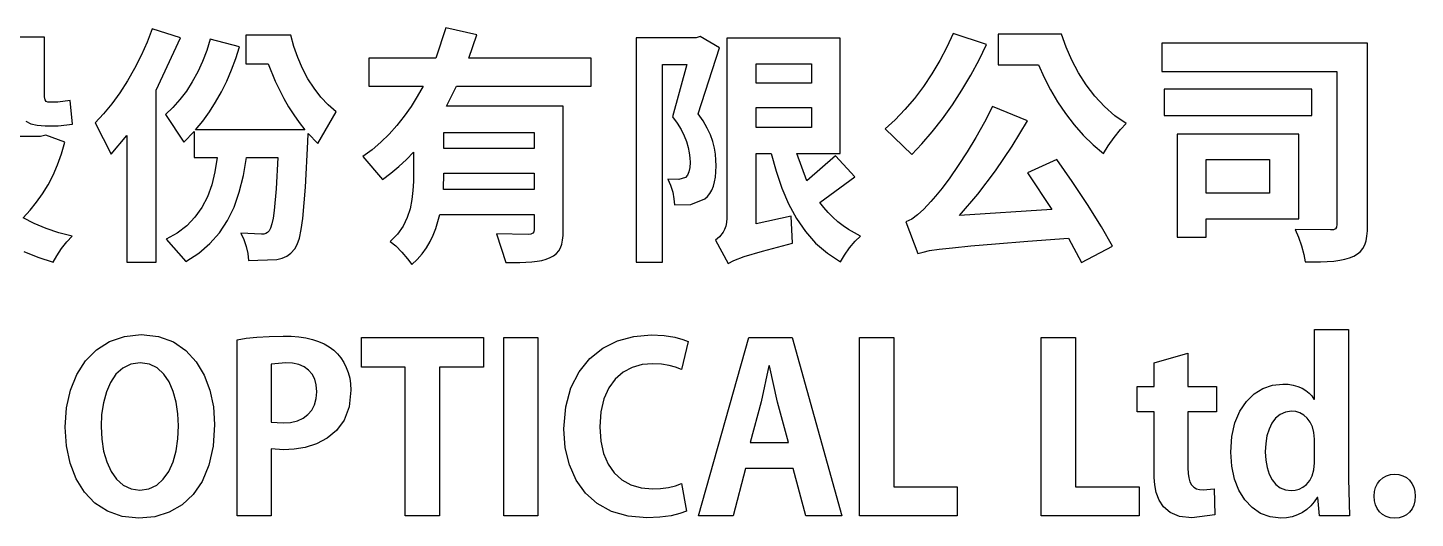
# Model space of a CAD drawing. Extents: x -180 to 158, y -77 to 92.
# Drawn here: x -120.84 to -85.5, y -76.12 to -63.65 of the extents above; entities that cross this region are included whole.
import ezdxf

# ---------------------------------------------------------------- set-up
doc = ezdxf.new("R2010")
doc.units = 0
doc.layers.add('LAYER_1', color=7, linetype='CONTINUOUS')

msp = doc.modelspace()

# ---------------------------------------------------------------- linework, layer by layer
at = {"layer": 'LAYER_1', "color": 250}
for points in [[(-120.889, -66.0253), (-120.7616, -66.089), (-120.5972, -66.1263), (-120.3916, -66.1385), (-120.0657, -66.1385), (-119.7014, -66.1002), (-119.7589, -65.493), (-120.0721, -65.5378), (-120.3213, -65.5378), (-120.3676, -65.5239), (-120.3948, -65.4795), (-120.4076, -65.4003), (-120.4108, -65.2821), (-120.4108, -63.8825), (-122.5582, -63.8825)], [(-120.9333, -69.3372), (-120.5772, -69.4856), (-120.1935, -69.6088), (-120.0979, -69.4448), (-119.9747, -69.2653), (-119.8394, -69.093), (-119.7078, -68.9506), (-120.0455, -68.8596), (-120.3669, -68.75), (-120.6704, -68.6225), (-120.954, -68.4776), (-120.7774, -68.2891), (-120.6121, -68.0873), (-120.4588, -67.8715), (-120.3181, -67.6412), (-120.1906, -67.3956), (-120.0769, -67.134), (-119.9775, -66.8558), (-119.8931, -66.5603), (-120.3725, -66.3814), (-120.3725, -66.3814), (-120.5131, -66.4133), (-123.1142, -66.4133)]]:
    msp.add_lwpolyline(points, dxfattribs=at)
for points in [[(-117.6665, -63.6716), (-117.7972, -64.0134), (-117.9481, -64.3507), (-118.1163, -64.6799), (-118.2992, -64.9969), (-118.494, -65.2981), (-118.6982, -65.5796), (-118.9089, -65.8376), (-119.1236, -66.0682), (-118.7146, -66.8607), (-118.312, -66.3878), (-118.312, -69.6088), (-117.5642, -69.6088), (-117.5642, -65.231), (-116.9507, -63.9017), (-117.6665, -63.6716)], [(-115.2826, -63.8378), (-115.2826, -64.5663), (-114.7138, -64.5663), (-114.5348, -65.0086), (-114.3168, -65.4443), (-114.1945, -65.6554), (-114.064, -65.8596), (-113.9259, -66.0554), (-113.7807, -66.2408), (-116.5608, -66.2408), (-116.3812, -66.023), (-116.2117, -65.7881), (-116.053, -65.5381), (-115.9058, -65.2749), (-115.7704, -65.0007), (-115.6477, -64.7174), (-115.5382, -64.4271), (-115.4424, -64.1317), (-116.1901, -63.94), (-116.2801, -64.2242), (-116.3867, -64.5001), (-116.5091, -64.7654), (-116.6463, -65.0177), (-116.7976, -65.2547), (-116.9621, -65.4741), (-117.1391, -65.6736), (-117.3277, -65.8509), (-116.8612, -66.5539), (-116.5992, -66.2855), (-116.5992, -66.9438), (-116.0112, -66.9438), (-116.0688, -67.3075), (-116.152, -67.6414), (-116.2631, -67.9457), (-116.4042, -68.2204), (-116.5778, -68.4658), (-116.7859, -68.682), (-117.0309, -68.8691), (-117.315, -69.0273), (-116.8101, -69.5897), (-116.4828, -69.3782), (-116.1991, -69.1358), (-115.9565, -68.8609), (-115.7524, -68.5519), (-115.5842, -68.2073), (-115.4494, -67.8255), (-115.3454, -67.4048), (-115.2698, -66.9438), (-114.4646, -66.9438), (-114.5094, -67.7422), (-114.5597, -68.2939), (-114.5877, -68.4891), (-114.6183, -68.637), (-114.6517, -68.7424), (-114.6883, -68.81), (-114.7309, -68.8536), (-114.7754, -68.8811), (-114.8258, -68.8953), (-114.8864, -68.8994), (-115.4104, -68.8739), (-115.3363, -69.0303), (-115.2778, -69.2094), (-115.2361, -69.3933), (-115.2123, -69.5641), (-114.4965, -69.5385), (-114.3617, -69.5083), (-114.2425, -69.4595), (-114.1352, -69.3831), (-114.0364, -69.2701), (-113.972, -69.1607), (-113.917, -69.0002), (-113.87, -68.7811), (-113.8294, -68.496), (-113.7622, -67.6982), (-113.704, -66.5475), (-113.6977, -66.3366), (-113.4484, -66.5923), (-112.9819, -65.7806), (-113.1839, -65.6093), (-113.372, -65.4096), (-113.5451, -65.1855), (-113.7017, -64.941), (-113.8406, -64.68), (-113.9606, -64.4065), (-114.0603, -64.1244), (-114.1386, -63.8378), (-115.2826, -63.8378)], [(-106.486, -65.1351), (-106.486, -64.4193), (-109.6048, -64.4193), (-109.4003, -63.825), (-110.1864, -63.646), (-110.442, -64.4193), (-112.1548, -64.4193), (-112.1548, -65.1351), (-110.768, -65.1351), (-110.9157, -65.3978), (-111.0759, -65.6528), (-111.2488, -65.8981), (-111.4342, -66.1321), (-111.6322, -66.3529), (-111.8428, -66.5587), (-112.066, -66.7477), (-112.3018, -66.9182), (-111.8033, -67.5062), (-111.5896, -67.347), (-111.3879, -67.1771), (-111.1958, -66.9975), (-111.0108, -66.8096), (-111.0108, -67.3272), (-111.0138, -67.5537), (-111.0264, -67.7852), (-111.054, -68.0181), (-111.1019, -68.2491), (-111.1756, -68.4747), (-111.2805, -68.6915), (-111.4219, -68.896), (-111.6052, -69.0848), (-111.4663, -69.1963), (-111.3088, -69.354), (-111.1621, -69.5225), (-111.0556, -69.6664), (-110.9158, -69.5378), (-110.7928, -69.3976), (-110.6856, -69.2471), (-110.593, -69.088), (-110.5139, -68.9217), (-110.4471, -68.7496), (-110.3916, -68.5734), (-110.3462, -68.3945), (-107.9432, -68.3945), (-107.9432, -68.778), (-107.9509, -68.8348), (-107.9759, -68.8731), (-108.0213, -68.8957), (-108.0901, -68.9058), (-108.8954, -68.8867), (-108.6653, -69.6216), (-108.3052, -69.6187), (-107.9991, -69.6032), (-107.8651, -69.5876), (-107.7432, -69.565), (-107.6331, -69.5341), (-107.5341, -69.4938), (-107.4446, -69.4463), (-107.3716, -69.3895), (-107.3138, -69.3223), (-107.2697, -69.2438), (-107.2379, -69.153), (-107.2169, -69.0489), (-107.2053, -68.9307), (-107.2018, -68.7972), (-107.2018, -65.64), (-110.1736, -65.64), (-109.918, -65.1351), (-106.486, -65.1351)], [(-103.7161, -63.8697), (-103.8184, -63.9017), (-105.3394, -63.9017), (-105.3394, -69.6088), (-104.6747, -69.6088), (-104.6747, -64.5791), (-104.0548, -64.5791), (-104.4191, -65.9084), (-104.2953, -66.0743), (-104.1955, -66.2359), (-104.1174, -66.3925), (-104.0588, -66.5435), (-104.0172, -66.6883), (-103.9904, -66.826), (-103.976, -66.9562), (-103.9717, -67.078), (-103.9789, -67.2043), (-104.0005, -67.312), (-104.0365, -67.397), (-104.0868, -67.4551), (-104.2593, -67.5062), (-104.5341, -67.4998), (-104.465, -67.6538), (-104.4127, -67.8257), (-104.3796, -67.9977), (-104.368, -68.1517), (-103.9526, -68.1389), (-103.5947, -67.9983), (-103.5236, -67.9351), (-103.4635, -67.8603), (-103.4138, -67.7738), (-103.3742, -67.6756), (-103.3442, -67.5653), (-103.3233, -67.4429), (-103.3111, -67.3082), (-103.3071, -67.1611), (-103.3111, -67.0162), (-103.3251, -66.8644), (-103.3516, -66.7062), (-103.3934, -66.542), (-103.4531, -66.372), (-103.5336, -66.1968), (-103.6374, -66.0166), (-103.7672, -65.8318), (-103.2176, -64.1573), (-103.7161, -63.8697)], [(-100.265, -66.9054), (-100.9935, -67.5382), (-101.2492, -66.8415), (-100.1435, -66.8415), (-100.1435, -63.9081), (-103.0323, -63.9081), (-103.0323, -68.4904), (-103.0394, -68.5971), (-103.0594, -68.6923), (-103.0899, -68.7764), (-103.1289, -68.8499), (-103.2237, -68.9667), (-103.3262, -69.0464), (-103.0003, -69.6408), (-102.8552, -69.5654), (-102.5921, -69.469), (-102.1241, -69.3307), (-101.3642, -69.1295), (-101.3962, -68.4393), (-102.2845, -68.6374), (-102.2845, -66.8415), (-101.9011, -66.8415), (-101.7781, -67.2983), (-101.6327, -67.7277), (-101.462, -68.1274), (-101.2636, -68.4952), (-101.0345, -68.8289), (-100.7722, -69.1261), (-100.474, -69.3847), (-100.1371, -69.6024), (-100.0358, -69.4313), (-99.9063, -69.2493), (-99.7659, -69.0794), (-99.6322, -68.9442), (-99.7868, -68.8673), (-99.9342, -68.7807), (-100.0744, -68.685), (-100.2075, -68.5807), (-100.3333, -68.4683), (-100.4519, -68.3483), (-100.5634, -68.2213), (-100.6676, -68.0878), (-99.7729, -67.4423), (-100.265, -66.9054)], [(-97.2714, -63.793), (-97.4281, -64.1398), (-97.6085, -64.4824), (-97.8093, -64.8167), (-98.0271, -65.1383), (-98.2587, -65.4432), (-98.5008, -65.7271), (-98.7501, -65.9858), (-99.0033, -66.2152), (-98.3259, -66.8671), (-98.065, -66.5971), (-97.8027, -66.294), (-97.543, -65.9628), (-97.2898, -65.6089), (-97.047, -65.2372), (-96.8187, -64.853), (-96.6089, -64.4615), (-96.4214, -64.0678), (-97.2714, -63.793)], [(-96.121, -63.8058), (-96.121, -64.5919), (-95.0984, -64.5919), (-94.9544, -64.9082), (-94.7912, -65.2221), (-94.6095, -65.5298), (-94.4098, -65.8278), (-94.1927, -66.1122), (-93.9588, -66.3795), (-93.7088, -66.6259), (-93.4432, -66.8479), (-93.3236, -66.6517), (-93.1723, -66.4381), (-93.0127, -66.2377), (-92.868, -66.081), (-93.153, -65.8823), (-93.4176, -65.6491), (-93.6607, -65.3864), (-93.881, -65.0992), (-94.0773, -64.7925), (-94.2484, -64.4714), (-94.3932, -64.1408), (-94.5105, -63.8058), (-96.121, -63.8058)], [(-86.7172, -64.0359), (-91.9578, -64.0359), (-91.9578, -64.7581), (-87.4969, -64.7581), (-87.4969, -68.6502), (-87.5057, -68.718), (-87.5337, -68.7612), (-87.5832, -68.7841), (-87.6567, -68.7908), (-88.5578, -68.778), (-88.4766, -68.9697), (-88.402, -69.1902), (-88.343, -69.4107), (-88.3086, -69.6024), (-87.9118, -69.601), (-87.5736, -69.5817), (-87.4262, -69.5626), (-87.293, -69.536), (-87.1739, -69.5006), (-87.0687, -69.4555), (-86.9747, -69.4004), (-86.8978, -69.3351), (-86.8367, -69.2583), (-86.7899, -69.1687), (-86.756, -69.065), (-86.7335, -68.9459), (-86.721, -68.8102), (-86.7172, -68.6566), (-86.7172, -64.0359)], [(-100.8785, -64.5599), (-100.8785, -65.0584), (-102.2845, -65.0584), (-102.2845, -64.5599), (-100.8785, -64.5599)], [(-88.136, -65.2118), (-91.8939, -65.2118), (-91.8939, -65.8765), (-88.136, -65.8765), (-88.136, -65.2118)], [(-102.2845, -65.672), (-100.8785, -65.672), (-100.8785, -66.1833), (-102.2845, -66.1833), (-102.2845, -65.672)], [(-95.3732, -67.34), (-94.7597, -68.2731), (-97.1052, -68.4265), (-96.6433, -67.8802), (-96.1945, -67.2865), (-95.7697, -66.6605), (-95.3796, -66.0171), (-96.268, -65.6464), (-96.4695, -66.0438), (-96.6889, -66.4338), (-96.9165, -66.8066), (-97.1428, -67.1523), (-97.3579, -67.4612), (-97.5523, -67.7234), (-97.7163, -67.9291), (-97.8402, -68.0686), (-98.0182, -68.259), (-98.1765, -68.4081), (-98.3264, -68.5153), (-98.4793, -68.5799), (-98.1661, -69.3915), (-98.038, -69.3514), (-97.8689, -69.3152), (-97.6291, -69.2796), (-97.2889, -69.2414), (-96.8188, -69.1971), (-96.1889, -69.1435), (-95.3697, -69.0773), (-94.3315, -68.9953), (-93.9992, -69.6216), (-93.2131, -69.2062), (-93.4941, -68.7098), (-93.8458, -68.1445), (-94.2358, -67.5588), (-94.6319, -67.0013), (-95.3732, -67.34)], [(-107.9432, -66.7137), (-110.2375, -66.7137), (-110.2375, -66.3111), (-107.9432, -66.3111), (-107.9432, -66.7137)], [(-88.4684, -68.5096), (-88.4684, -66.3494), (-91.568, -66.3494), (-91.568, -68.9697), (-90.8266, -68.9697), (-90.8266, -68.5096), (-88.4684, -68.5096)], [(-89.2161, -67.0013), (-89.2161, -67.8577), (-90.8266, -67.8577), (-90.8266, -67.0013), (-89.2161, -67.0013)], [(-110.2503, -67.7618), (-110.2375, -67.3464), (-107.9432, -67.3464), (-107.9432, -67.7618), (-110.2503, -67.7618)], [(-87.1982, -75.1226), (-87.1756, -76.0599), (-87.9434, -76.0599), (-87.9844, -75.5939), (-88.0026, -75.5939), (-88.0742, -75.7097), (-88.1616, -75.8135), (-88.2633, -75.9042), (-88.3776, -75.9808), (-88.5029, -76.0422), (-88.6375, -76.0874), (-88.7798, -76.1153), (-88.9281, -76.1248), (-89.1959, -76.0935), (-89.4401, -76.0025), (-89.657, -75.856), (-89.8429, -75.6584), (-89.9941, -75.4141), (-90.1066, -75.1272), (-90.1769, -74.8021), (-90.2012, -74.4432), (-90.1732, -74.0473), (-90.0934, -73.7002), (-89.968, -73.403), (-89.8033, -73.1571), (-89.6053, -72.9636), (-89.3804, -72.8239), (-89.1347, -72.7391), (-88.8744, -72.7106), (-88.7359, -72.7179), (-88.6076, -72.739), (-88.4903, -72.7729), (-88.3842, -72.8183), (-88.29, -72.8742), (-88.208, -72.9395), (-88.1389, -73.0129), (-88.0831, -73.0934), (-88.0722, -73.0934), (-88.0722, -71.3195), (-87.1982, -71.3195), (-87.1982, -75.1226)], [(-116.0817, -73.7374), (-116.1183, -74.2933), (-116.2245, -74.7765), (-116.3946, -75.1866), (-116.623, -75.5232), (-116.9042, -75.7857), (-117.2327, -75.9738), (-117.6027, -76.087), (-118.0088, -76.1248), (-118.4331, -76.0792), (-118.8069, -75.9476), (-119.1283, -75.7383), (-119.3956, -75.4592), (-119.6067, -75.1184), (-119.7598, -74.724), (-119.8531, -74.2841), (-119.8846, -73.8067), (-119.8501, -73.3166), (-119.7491, -72.8674), (-119.5852, -72.4669), (-119.3622, -72.1223), (-119.0835, -71.8412), (-118.753, -71.6312), (-118.3742, -71.4997), (-117.9509, -71.4542), (-117.5097, -71.5026), (-117.1286, -71.6407), (-116.8071, -71.8574), (-116.545, -72.1418), (-116.3417, -72.4829), (-116.197, -72.8698), (-116.1105, -73.2917), (-116.0817, -73.7374)], [(-115.5078, -71.584), (-115.2752, -71.547), (-115.0029, -71.5174), (-114.6897, -71.4977), (-114.3346, -71.4906), (-114.1269, -71.4959), (-113.9324, -71.5118), (-113.7511, -71.5388), (-113.5832, -71.5772), (-113.4284, -71.6272), (-113.2868, -71.6893), (-113.1585, -71.7636), (-113.0433, -71.8505), (-112.9476, -71.9429), (-112.8621, -72.0468), (-112.7874, -72.1615), (-112.7246, -72.2861), (-112.6743, -72.4195), (-112.6374, -72.561), (-112.6147, -72.7096), (-112.6069, -72.8644), (-112.6528, -73.2865), (-112.7797, -73.6263), (-112.9711, -73.8917), (-113.2108, -74.0908), (-113.4822, -74.2317), (-113.7692, -74.3224), (-114.0552, -74.3709), (-114.3239, -74.3853), (-114.6402, -74.3622), (-114.6402, -76.0599), (-115.5078, -76.0599), (-115.5078, -71.584)], [(-109.2286, -72.2799), (-110.3502, -72.2799), (-110.3502, -76.0599), (-111.2222, -76.0599), (-111.2222, -72.2799), (-112.3376, -72.2799), (-112.3376, -71.5259), (-109.2286, -71.5259), (-109.2286, -72.2799)], [(-108.717, -71.5259), (-107.8428, -71.5259), (-107.8428, -76.0599), (-108.717, -76.0599), (-108.717, -71.5259)], [(-104.0625, -75.9472), (-104.2273, -76.0082), (-104.4555, -76.0624), (-104.7383, -76.1013), (-105.0672, -76.1161), (-105.5489, -76.0738), (-105.9719, -75.9508), (-106.3346, -75.753), (-106.6352, -75.4863), (-106.872, -75.1566), (-107.0432, -74.7699), (-107.1472, -74.3321), (-107.1823, -73.849), (-107.1362, -73.2911), (-107.0043, -72.8069), (-106.7965, -72.3966), (-106.5226, -72.0605), (-106.1923, -71.7986), (-105.8154, -71.6113), (-105.4017, -71.4988), (-104.9611, -71.4612), (-104.6263, -71.4779), (-104.3577, -71.5199), (-104.1561, -71.5754), (-104.0227, -71.6322), (-104.1922, -72.3389), (-104.3373, -72.2842), (-104.5055, -72.2377), (-104.6988, -72.2053), (-104.9194, -72.1931), (-105.1922, -72.2172), (-105.4458, -72.29), (-105.6749, -72.4125), (-105.8741, -72.5856), (-106.0383, -72.8101), (-106.1621, -73.0869), (-106.2403, -73.417), (-106.2675, -73.8013), (-106.2434, -74.1635), (-106.1728, -74.4801), (-106.0584, -74.7503), (-105.9031, -74.9732), (-105.7094, -75.1481), (-105.4802, -75.274), (-105.218, -75.3501), (-104.9258, -75.3757), (-104.7212, -75.3661), (-104.5215, -75.3393), (-104.3395, -75.2981), (-104.188, -75.2454), (-104.0625, -75.9472)], [(-100.1082, -76.0599), (-101.0198, -76.0599), (-101.3459, -74.8625), (-102.5609, -74.8625), (-102.8719, -76.0599), (-103.7579, -76.0599), (-102.4708, -71.5259), (-101.3727, -71.5259), (-100.1082, -76.0599)], [(-97.1643, -76.0599), (-99.6557, -76.0599), (-99.6557, -71.5259), (-98.7848, -71.5259), (-98.7848, -75.322), (-97.1643, -75.322), (-97.1643, -76.0599)], [(-92.5369, -76.0599), (-95.0304, -76.0599), (-95.0304, -71.5259), (-94.1565, -71.5259), (-94.1565, -75.322), (-92.5369, -75.322), (-92.5369, -76.0599)], [(-92.154, -72.1744), (-91.2929, -71.9218), (-91.2929, -72.776), (-90.5668, -72.776), (-90.5668, -73.4179), (-91.2929, -73.4179), (-91.2929, -74.8454), (-91.287, -74.9827), (-91.2693, -75.0993), (-91.2395, -75.1959), (-91.1976, -75.2732), (-91.1431, -75.3321), (-91.0761, -75.3731), (-90.9964, -75.3972), (-90.9036, -75.4051), (-90.6194, -75.3757), (-90.6098, -76.0417), (-91.1921, -76.1161), (-91.5044, -76.0803), (-91.7405, -75.9827), (-91.9112, -75.8383), (-92.0269, -75.6618), (-92.0985, -75.4682), (-92.1364, -75.2724), (-92.1514, -75.0891), (-92.154, -74.9333), (-92.154, -73.4179), (-92.5831, -73.4179), (-92.5831, -72.776), (-92.154, -72.776), (-92.154, -72.1744)], [(-118.9698, -73.7901), (-118.9698, -73.7901), (-118.9536, -74.1151), (-118.9053, -74.4186), (-118.8258, -74.6939), (-118.7155, -74.9341), (-118.5752, -75.1327), (-118.4056, -75.2828), (-118.2073, -75.3778), (-117.9809, -75.411), (-117.7523, -75.378), (-117.5534, -75.2834), (-117.3843, -75.1333), (-117.2454, -74.9342), (-117.1369, -74.6924), (-117.059, -74.4141), (-117.0121, -74.1056), (-116.9964, -73.7734), (-117.011, -73.4653), (-117.0552, -73.1712), (-117.1296, -72.8994), (-117.2346, -72.6583), (-117.3709, -72.4563), (-117.5389, -72.3016), (-117.7392, -72.2026), (-117.9724, -72.1678), (-118.2126, -72.2034), (-118.4183, -72.3045), (-118.5901, -72.462), (-118.7289, -72.6674), (-118.8355, -72.9117), (-118.9106, -73.1861), (-118.9551, -73.4819), (-118.9698, -73.7901)], [(-114.6402, -73.6774), (-114.6402, -73.6774), (-114.3346, -73.7015), (-114.1415, -73.6873), (-113.9708, -73.6458), (-113.8235, -73.5784), (-113.7006, -73.4866), (-113.6033, -73.3719), (-113.5324, -73.2358), (-113.4892, -73.0797), (-113.4745, -72.9052), (-113.4886, -72.7347), (-113.5298, -72.586), (-113.5967, -72.4594), (-113.6879, -72.3552), (-113.8017, -72.2736), (-113.9368, -72.215), (-114.0917, -72.1797), (-114.2649, -72.1678), (-114.6402, -72.2027), (-114.6402, -73.6774)], [(-101.467, -74.2019), (-101.467, -74.2019), (-101.7394, -73.1707), (-101.9475, -72.2451), (-101.9635, -72.2451), (-102.1631, -73.1648), (-102.4377, -74.2019), (-101.467, -74.2019)], [(-88.0722, -74.1144), (-88.0722, -74.1144), (-88.0851, -73.9466), (-88.1217, -73.8014), (-88.1785, -73.6788), (-88.2524, -73.5786), (-88.3399, -73.5009), (-88.4378, -73.4454), (-88.5427, -73.4122), (-88.6513, -73.4012), (-88.8081, -73.4221), (-88.9441, -73.4819), (-89.0591, -73.5767), (-89.1533, -73.7023), (-89.2265, -73.8547), (-89.2788, -74.0298), (-89.3102, -74.2235), (-89.3207, -74.4318), (-89.3093, -74.6455), (-89.2757, -74.8381), (-89.221, -75.0073), (-89.146, -75.151), (-89.0517, -75.2667), (-88.9392, -75.3522), (-88.8094, -75.4051), (-88.6632, -75.4233), (-88.5636, -75.4142), (-88.4618, -75.3856), (-88.3626, -75.3361), (-88.2707, -75.2639), (-88.191, -75.1674), (-88.1282, -75.045), (-88.087, -74.8951), (-88.0722, -74.716), (-88.0722, -74.1144)], [(-86.5525, -75.5623), (-86.5422, -75.4458), (-86.5126, -75.3391), (-86.4655, -75.244), (-86.4025, -75.1623), (-86.3255, -75.0957), (-86.2363, -75.0459), (-86.1365, -75.0148), (-86.0281, -75.004), (-85.9184, -75.0143), (-85.8179, -75.0442), (-85.7284, -75.0925), (-85.6515, -75.1578), (-85.5888, -75.2388), (-85.5419, -75.3341), (-85.5126, -75.4424), (-85.5025, -75.5623), (-85.512, -75.6818), (-85.5397, -75.7902), (-85.5845, -75.8861), (-85.6454, -75.968), (-85.7213, -76.0343), (-85.8111, -76.0836), (-85.9137, -76.1142), (-86.0281, -76.1248), (-86.1421, -76.1138), (-86.2444, -76.0819), (-86.334, -76.0312), (-86.4097, -75.9636), (-86.4706, -75.8809), (-86.5154, -75.7852), (-86.543, -75.6783), (-86.5525, -75.5623)]]:
    msp.add_lwpolyline(points, close=True, dxfattribs=at)

doc.saveas('drawing.dxf')
